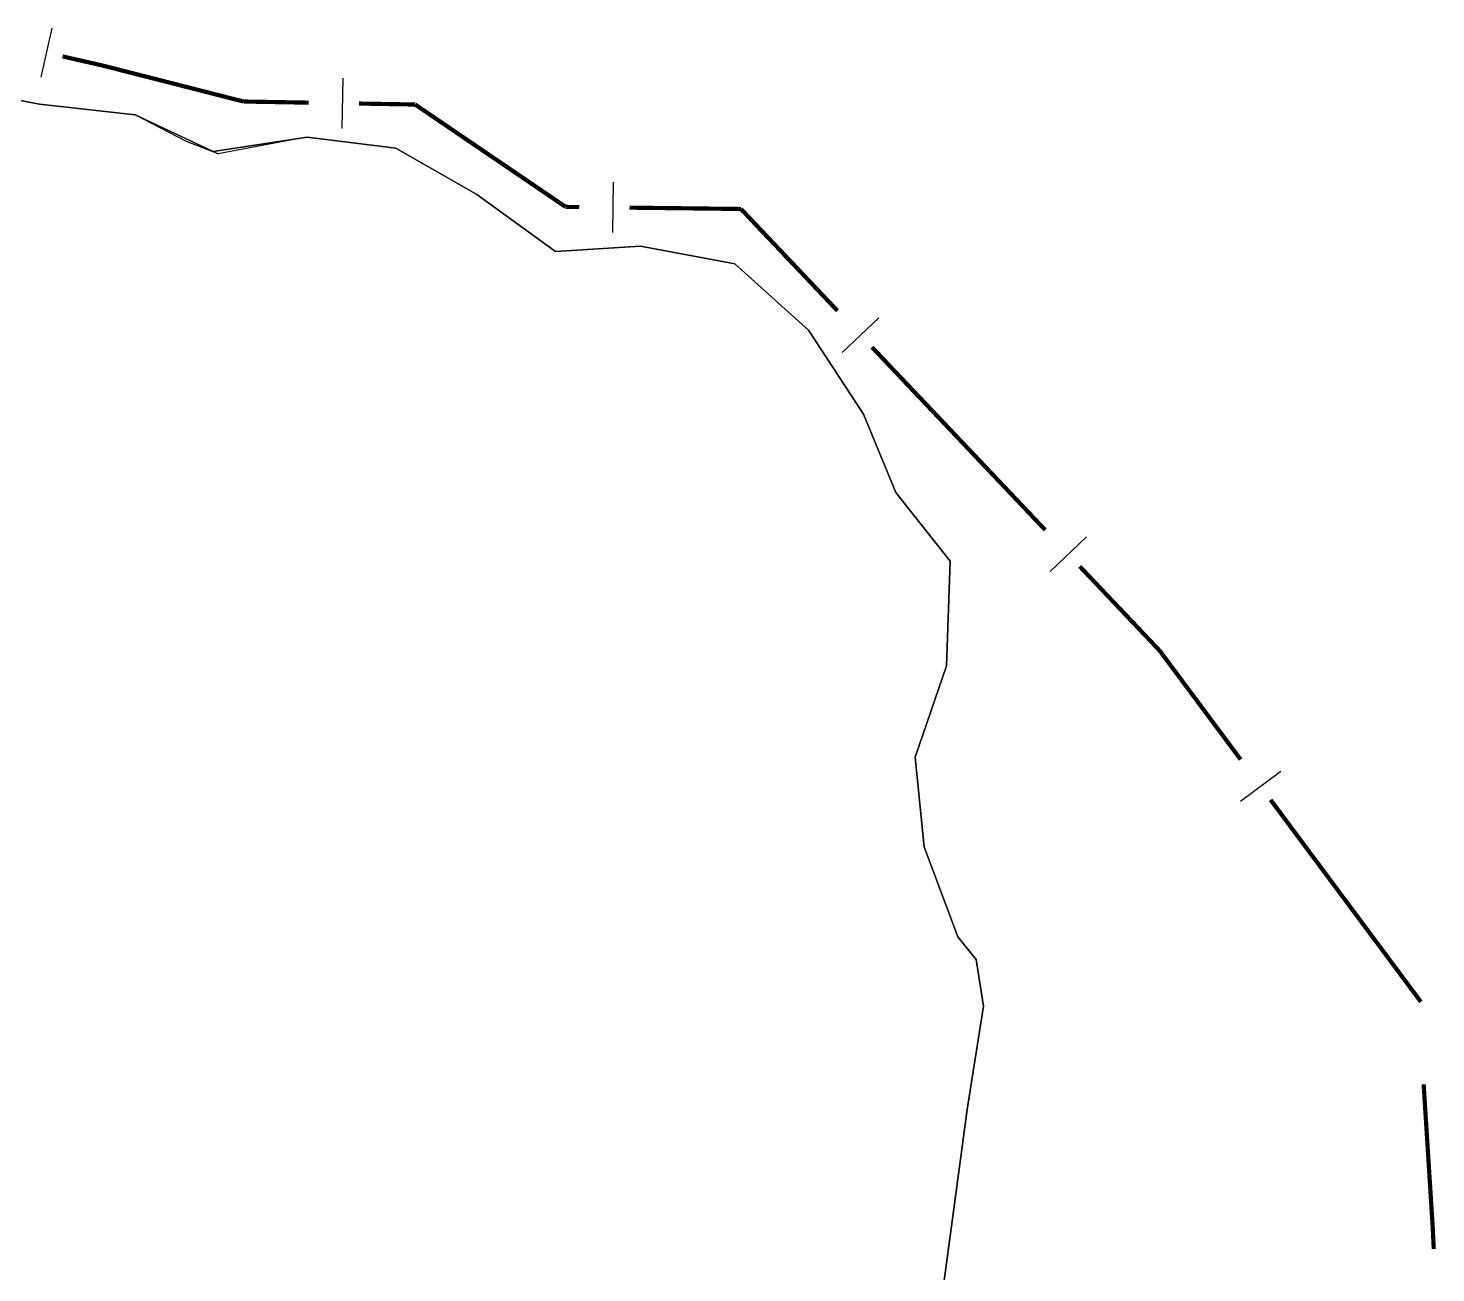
# Model space of a CAD drawing. Extents: x 207981 to 210201, y 4876477 to 4878908.
# Drawn here: x 209110.4 to 209194.3, y 4878459 to 4878533.2 of the extents above; entities that cross this region are included whole.
import ezdxf

# ---------------------------------------------------------------- set-up
doc = ezdxf.new("R2010")
doc.units = 0
doc.header["$LTSCALE"] = 1.5
doc.header["$MEASUREMENT"] = 0
for name, color, linetype in [('CD_MALHA_LOTES', 7, 'CONTINUOUS'), ('HD-CURSO-PERENE', 170, 'CONTINUOUS'), ('LM-LIM-SETORES-BAIRROS', 250, 'CONTINUOUS'), ('RU-QUADRA', 210, 'CONTINUOUS')]:
    doc.layers.add(name, color=color, linetype=linetype)

msp = doc.modelspace()

# ---------------------------------------------------------------- linework, layer by layer
at = {"layer": 'CD_MALHA_LOTES', "linetype": 'Continuous', "flags": 128}
msp.add_lwpolyline([(209164.075999, 4878451.28632), (209166.070483, 4878466.184436), (209166.410254, 4878468.722412), (209167.391771, 4878474.881036), (209166.942378, 4878477.660394), (209165.862186, 4878478.995525), (209163.843672, 4878484.368801), (209163.60421, 4878486.741523), (209163.304868, 4878489.707576), (209165.186297, 4878495.156381), (209165.407764, 4878501.384971), (209162.158441, 4878505.493965), (209160.239362, 4878510.162861), (209156.950242, 4878515.161651), (209152.570786, 4878519.120653), (209146.940544, 4878520.160289), (209141.880035, 4878519.840248), (209137.180422, 4878523.239369), (209132.360652, 4878526.008631), (209127.070351, 4878526.668362), (209121.460177, 4878525.809688), (209116.81978, 4878527.997828), (209111.109436, 4878528.627555), (209105.88922, 4878529.62721)], dxfattribs=at)
at = {"layer": 'HD-CURSO-PERENE', "linetype": 'Continuous'}
msp.add_polyline3d([(209165.862186, 4878478.995525, 2.24908), (209163.843672, 4878484.368801, 2.24908), (209163.60421, 4878486.741523, 2.24908), (209163.304868, 4878489.707576, 2.24908), (209165.186297, 4878495.156381, 2.24908), (209165.407764, 4878501.384971, 2.24908), (209162.158441, 4878505.493965, 2.24908), (209160.239362, 4878510.162861, 2.24908), (209156.950242, 4878515.161651, 2.24908), (209152.570786, 4878519.120653, 2.24908), (209146.940544, 4878520.160289, 2.24908), (209141.880035, 4878519.840248, 2.24908), (209137.180422, 4878523.239369, 2.24908), (209132.360652, 4878526.008631, 2.24908), (209127.070351, 4878526.668362, 2.24908), (209126.281962, 4878526.519924, 2.24908), (209121.759663, 4878525.668469, 2.24908), (209119.879333, 4878526.407679, 2.24908), (209116.81978, 4878527.997828, 2.24908), (209111.109436, 4878528.627555, 2.24908), (209105.88922, 4878529.62721, 2.24908)], dxfattribs=at)
at = {"layer": 'LM-LIM-SETORES-BAIRROS'}
for points in [[(209111.852894, 4878533.158164), (209111.18803, 4878530.232766)], [(209111.852894, 4878533.158164), (209111.18803, 4878530.232766)], [(209129.190495, 4878530.182737), (209129.13787, 4878527.183199)], [(209129.190495, 4878530.182737), (209129.13787, 4878527.183199)], [(209145.303186, 4878523.97272), (209145.267859, 4878520.972928)], [(209145.303186, 4878523.97272), (209145.267859, 4878520.972928)], [(209161.142277, 4878515.898815), (209158.965162, 4878513.834797)], [(209161.142277, 4878515.898815), (209158.965162, 4878513.834797)], [(209173.526385, 4878502.836125), (209171.34927, 4878500.772107)], [(209173.526385, 4878502.836125), (209171.34927, 4878500.772107)], [(209185.107417, 4878488.864763), (209182.700352, 4878487.074221)], [(209185.107417, 4878488.864763), (209182.700352, 4878487.074221)]]:
    msp.add_lwpolyline(points, dxfattribs=at)
at = {"layer": 'LM-LIM-SETORES-BAIRROS', "const_width": 0.25}
for points in [[(209114.846945, 4878530.939446), (209112.495595, 4878531.473844)], [(209114.846945, 4878530.939446), (209112.495595, 4878531.473844)], [(209115.417335, 4878530.793815), (209114.846945, 4878530.939446)], [(209115.417335, 4878530.793815), (209114.846945, 4878530.939446)], [(209123.280541, 4878528.786187), (209115.417335, 4878530.793815)], [(209123.280541, 4878528.786187), (209115.417335, 4878530.793815)], [(209124.164952, 4878528.770676), (209123.280541, 4878528.786187)], [(209124.164952, 4878528.770676), (209123.280541, 4878528.786187)], [(209127.16449, 4878528.718051), (209124.164952, 4878528.770676)], [(209127.16449, 4878528.718051), (209124.164952, 4878528.770676)], [(209133.508519, 4878528.606749), (209130.164028, 4878528.665426)], [(209133.508519, 4878528.606749), (209130.164028, 4878528.665426)], [(209134.050152, 4878528.238439), (209133.508519, 4878528.606749)], [(209134.050152, 4878528.238439), (209133.508519, 4878528.606749)], [(209142.48043, 4878522.50585), (209134.050152, 4878528.238439)], [(209142.48043, 4878522.50585), (209134.050152, 4878528.238439)], [(209143.285661, 4878522.496376), (209142.48043, 4878522.50585)], [(209143.285661, 4878522.496376), (209142.48043, 4878522.50585)], [(209152.928149, 4878522.382819), (209146.285453, 4878522.461048)], [(209152.928149, 4878522.382819), (209146.285453, 4878522.461048)], [(209153.17366, 4878522.123856), (209152.928149, 4878522.382819)], [(209153.17366, 4878522.123856), (209152.928149, 4878522.382819)], [(209158.677708, 4878516.318216), (209153.17366, 4878522.123856)], [(209158.677708, 4878516.318216), (209153.17366, 4878522.123856)], [(209171.061816, 4878503.255526), (209160.741726, 4878514.141101)], [(209171.061816, 4878503.255526), (209160.741726, 4878514.141101)], [(209177.893095, 4878496.04993), (209173.125834, 4878501.078411)], [(209177.893095, 4878496.04993), (209173.125834, 4878501.078411)], [(209177.935413, 4878495.993042), (209177.893095, 4878496.04993)], [(209177.935413, 4878495.993042), (209177.893095, 4878496.04993)], [(209182.71019, 4878489.574202), (209177.935413, 4878495.993042)], [(209182.71019, 4878489.574202), (209177.935413, 4878495.993042)], [(209193.453439, 4878475.131813), (209184.500731, 4878487.167137)], [(209193.453439, 4878475.131813), (209184.500731, 4878487.167137)], [(209193.660002, 4878469.585348), (209193.619862, 4878470.217552)], [(209193.660002, 4878469.585348), (209193.619862, 4878470.217552)], [(209194.166917, 4878461.601424), (209193.660002, 4878469.585348)], [(209194.166917, 4878461.601424), (209193.660002, 4878469.585348)], [(209194.176405, 4878461.395128), (209194.166917, 4878461.601424)], [(209194.176405, 4878461.395128), (209194.166917, 4878461.601424)], [(209194.222351, 4878460.396184), (209194.176405, 4878461.395128)], [(209194.222351, 4878460.396184), (209194.176405, 4878461.395128)]]:
    msp.add_lwpolyline(points, dxfattribs=at)
at = {"layer": 'RU-QUADRA', "linetype": 'Continuous', "flags": 128}
msp.add_lwpolyline([(209105.88922, 4878529.62721), (209111.109436, 4878528.627555), (209116.81978, 4878527.997828), (209121.460177, 4878525.809688), (209127.070351, 4878526.668362), (209132.360652, 4878526.008631), (209137.180422, 4878523.239369), (209141.880035, 4878519.840248), (209146.940544, 4878520.160289), (209152.570786, 4878519.120653), (209156.950242, 4878515.161651), (209160.239362, 4878510.162861), (209162.158441, 4878505.493965), (209165.407764, 4878501.384971), (209165.186297, 4878495.156381), (209163.304868, 4878489.707576), (209163.60421, 4878486.741523), (209163.843672, 4878484.368801), (209165.862186, 4878478.995525), (209166.942378, 4878477.660394), (209167.391771, 4878474.881036), (209166.410254, 4878468.722412), (209166.070483, 4878466.184436), (209164.075999, 4878451.28632)], dxfattribs=at)

doc.saveas('drawing.dxf')
